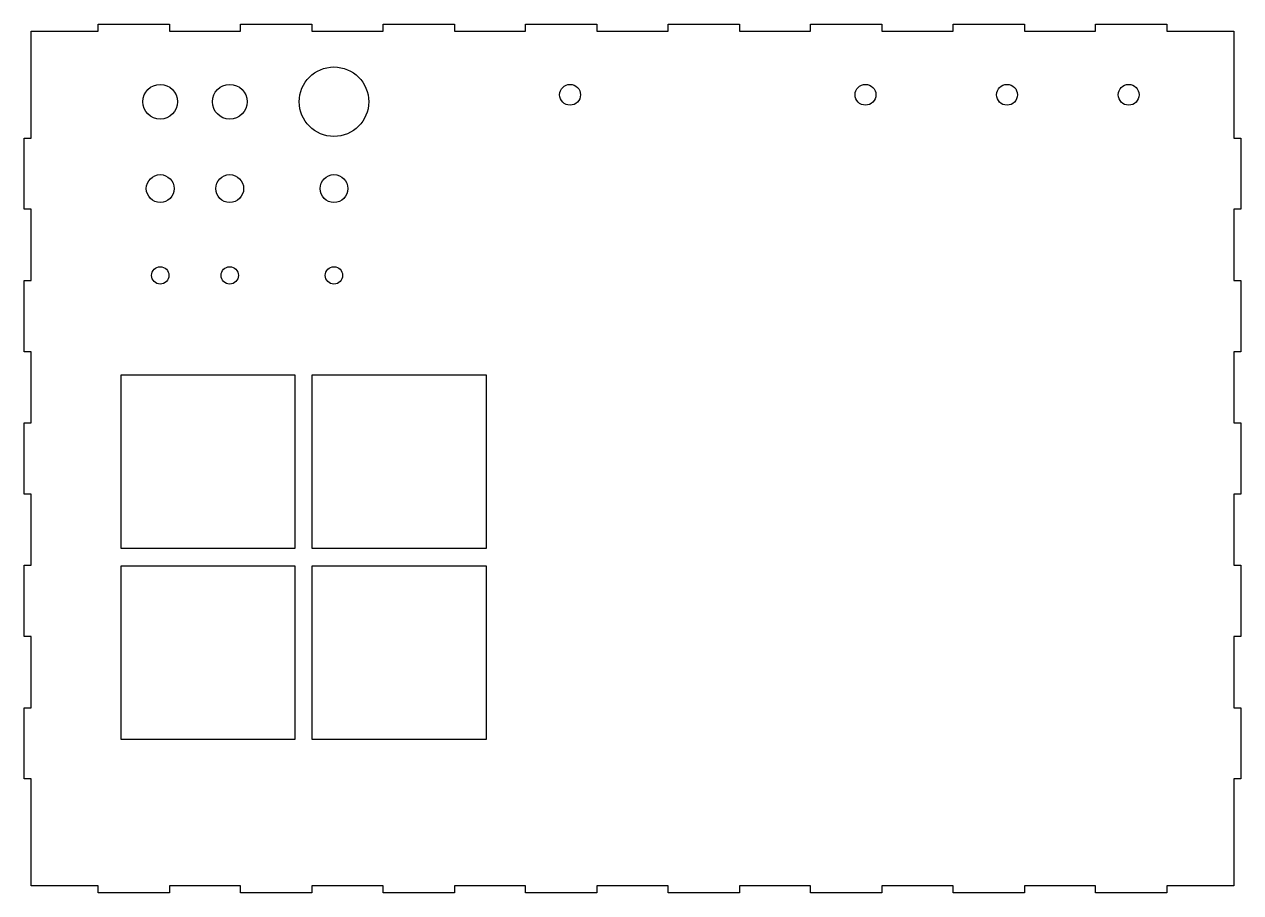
# Model space of a CAD drawing. Extents: x -125 to 225, y 4 to 254.
import ezdxf

# ---------------------------------------------------------------- set-up
doc = ezdxf.new("R2010")
doc.units = 0
doc.layers.add('Default_Layer', color=18, linetype='CONTINUOUS')

msp = doc.modelspace()

# ---------------------------------------------------------------- linework, layer by layer
at = {"layer": 'Default_Layer'}
for points in [[(-122.67, 5.76), (-122.67, 16.01), (-122.67, 36.51), (-124.67, 36.51), (-124.67, 57.01), (-122.67, 57.01), (-122.67, 77.51), (-124.67, 77.51), (-124.67, 98.01), (-122.67, 98.01), (-122.67, 118.51), (-124.67, 118.51), (-124.67, 139.01), (-122.67, 139.01), (-122.67, 159.51), (-124.67, 159.51), (-124.67, 180.01), (-122.67, 180.01), (-122.67, 200.51), (-124.67, 200.51), (-124.67, 221.01), (-122.67, 221.01), (-122.67, 251.76), (-103.42, 251.76), (-103.42, 253.76), (-82.92, 253.76), (-82.92, 251.76), (-62.42, 251.76), (-62.42, 253.76), (-41.92, 253.76), (-41.92, 251.76), (-21.42, 251.76), (-21.42, 253.76), (-0.92, 253.76), (-0.92, 251.76), (19.58, 251.76), (19.58, 253.76), (40.08, 253.76), (40.08, 251.76), (60.58, 251.76), (60.58, 253.76), (81.08, 253.76), (81.08, 251.76), (101.58, 251.76), (101.58, 253.76), (122.08, 253.76), (122.08, 251.76), (142.58, 251.76), (142.58, 253.76), (163.08, 253.76), (163.08, 251.76), (183.58, 251.76), (183.58, 253.76), (204.08, 253.76), (204.08, 251.76), (223.33, 251.76), (223.33, 241.51), (223.33, 221.01), (225.33, 221.01), (225.33, 200.51), (223.33, 200.51), (223.33, 180.01), (225.33, 180.01), (225.33, 159.51), (223.33, 159.51), (223.33, 139.01), (225.33, 139.01), (225.33, 118.51), (223.33, 118.51), (223.33, 98.01), (225.33, 98.01), (225.33, 77.51), (223.33, 77.51), (223.33, 57.01), (225.33, 57.01), (225.33, 36.51), (223.33, 36.51), (223.33, 5.76), (204.08, 5.76), (204.08, 3.76), (183.58, 3.76), (183.58, 5.76), (163.08, 5.76), (163.08, 3.76), (142.58, 3.76), (142.58, 5.76), (122.08, 5.76), (122.08, 3.76), (101.58, 3.76), (101.58, 5.76), (81.08, 5.76), (81.08, 3.76), (60.58, 3.76), (60.58, 5.76), (40.08, 5.76), (40.08, 3.76), (19.58, 3.76), (19.58, 5.76), (-0.92, 5.76), (-0.92, 3.76), (-21.42, 3.76), (-21.42, 5.76), (-41.92, 5.76), (-41.92, 3.76), (-62.42, 3.76), (-62.42, 5.76), (-82.92, 5.76), (-82.92, 3.76), (-103.42, 3.76), (-103.42, 5.76), (-122.67, 5.76)], [(-96.82, 102.88), (-96.82, 152.88), (-46.82, 152.88), (-46.82, 102.88), (-96.82, 102.88)], [(-41.82, 102.88), (-41.82, 152.88), (8.18, 152.88), (8.18, 102.88), (-41.82, 102.88)], [(-96.82, 47.88), (-96.82, 97.88), (-46.82, 97.88), (-46.82, 47.88), (-96.82, 47.88)], [(-41.82, 47.88), (-41.82, 97.88), (8.18, 97.88), (8.18, 47.88), (-41.82, 47.88)]]:
    msp.add_lwpolyline(points, close=True, dxfattribs=at)
for centre, radius in [((-35.57, 231.48), 10), ((-85.57, 231.48), 5), ((-65.57, 231.48), 5), ((32.37, 233.48), 3), ((117.37, 233.48), 3), ((158.1, 233.48), 3), ((193.1, 233.48), 3), ((-85.57, 206.48), 4), ((-65.57, 206.48), 4), ((-35.57, 206.48), 4), ((-85.57, 181.48), 2.5), ((-65.57, 181.48), 2.5), ((-35.57, 181.48), 2.5)]:
    msp.add_circle(centre, radius, dxfattribs=at)

doc.saveas('drawing.dxf')
